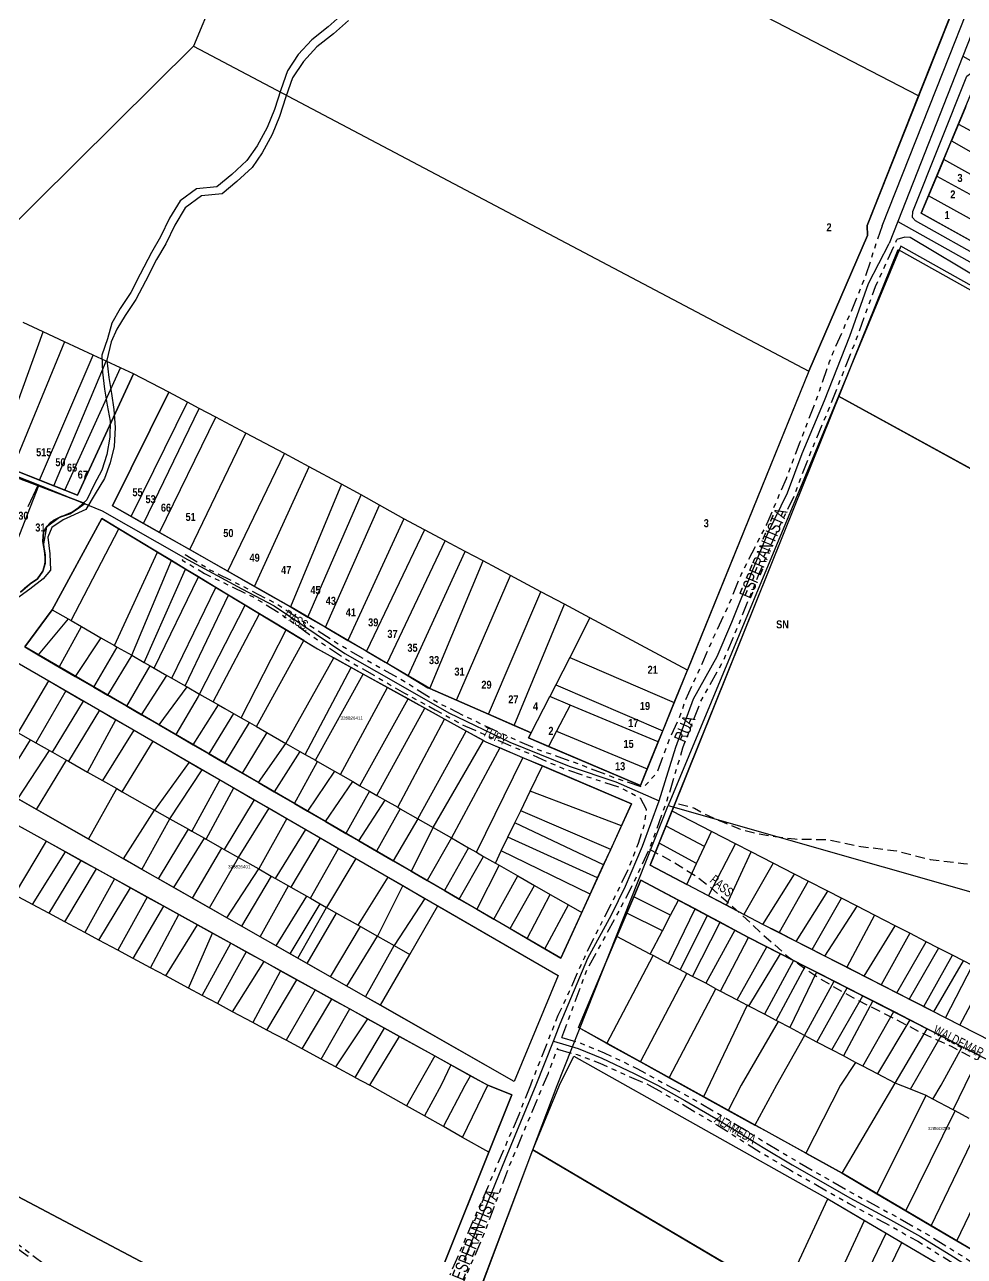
# Model space of a CAD drawing. Extents: x 205316 to 208372, y 4848714 to 4853250.
# Drawn here: x 206349.5 to 206643.1, y 4850210.4 to 4850595.3 of the extents above; entities that cross this region are included whole.
import ezdxf
from ezdxf.enums import TextEntityAlignment as Align

# ---------------------------------------------------------------- set-up
doc = ezdxf.new("R2010")
doc.units = 0
doc.header["$LTSCALE"] = 1.5
doc.header["$MEASUREMENT"] = 0
doc.linetypes.add('TRACO_15', pattern=[3, 2, -1])
doc.linetypes.add('TRACO_25', pattern=[8, 3, -1, 1, -1, 1, -1])
for name, color, linetype in [('CD-MALHA-LOTES', 40, 'CONTINUOUS'), ('CD_TXT_QUADRA', 7, 'CONTINUOUS'), ('HD-CURSO-PERENE', 170, 'CONTINUOUS'), ('RU-QUADRAS', 6, 'CONTINUOUS'), ('SV-CAMINHO-TRILHA', 20, 'CONTINUOUS'), ('SV-EIXO-RUA-N-PAV', 6, 'CONTINUOUS'), ('SV-EIXO-RUA-PAV', 20, 'CONTINUOUS'), ('SV-ESTIVAS', 7, 'CONTINUOUS'), ('SV-RUA-NAO-PAV-S-GUIA-C-GUIA', 7, 'CONTINUOUS'), ('SV-RUA-PAVIM-S-GUIA-C-GUIA', 7, 'CONTINUOUS'), ('SV-TXT-RUA-N-PAV-S-GUIA-C-GUIA', 7, 'CONTINUOUS'), ('Th_NmrPort', 7, 'CONTINUOUS')]:
    doc.layers.add(name, color=color, linetype=linetype)
doc.styles.add('ARIAL', font='arial.ttf')
doc.styles.add('ROMANS', font='arial.ttf', dxfattribs={"height": 0.2})
doc.styles.get("Standard").update_dxf_attribs({"font": 'swisscbo.ttf'})

msp = doc.modelspace()

# ---------------------------------------------------------------- linework, layer by layer
at = {"layer": 'CD-MALHA-LOTES', "linetype": 'Continuous'}
for p, q in [((206628.85, 4850573), (206437.07, 4850672.52)), ((206432.23, 4850660.85), (206402.3, 4850588.56)), ((206402.3, 4850588.56), (206326.11, 4850513.16)), ((206402.3, 4850588.56), (206594.59, 4850487.03)), ((206612.75, 4850532.48), (206628.85, 4850573)), ((206643.6, 4850569.68), (206641.3, 4850564.21)), ((206641.3, 4850564.21), (206639.12, 4850558.98)), ((206641.3, 4850564.21), (206662.67, 4850552.62)), ((206636.68, 4850553.16), (206639.12, 4850558.98)), ((206639.12, 4850558.98), (206660.42, 4850546.85)), ((206636.68, 4850553.16), (206634.51, 4850547.98)), ((206658.21, 4850541.19), (206636.68, 4850553.16)), ((206634.51, 4850547.98), (206631.91, 4850541.75)), ((206634.51, 4850547.98), (206656.2, 4850536.03)), ((206631.91, 4850541.75), (206629.66, 4850536.39)), ((206653.74, 4850529.74), (206631.91, 4850541.75)), ((206629.66, 4850536.39), (206651.57, 4850524.18)), ((206612.91, 4850529.4), (206612.75, 4850532.48)), ((206594.59, 4850487.03), (206612.91, 4850529.4)), ((206340.44, 4850458.42), (206355.28, 4850499.26)), ((206355.28, 4850499.26), (206348.99, 4850502.26)), ((206361.91, 4850496.19), (206355.28, 4850499.26)), ((206361.91, 4850496.19), (206345.62, 4850456.36)), ((206370.9, 4850492.04), (206361.91, 4850496.19)), ((206354.14, 4850452.97), (206370.9, 4850492.04)), ((206374.97, 4850490.16), (206370.9, 4850492.04)), ((206358.66, 4850451.18), (206374.97, 4850490.16)), ((206362.08, 4850449.82), (206379.42, 4850488.1)), ((206379.42, 4850488.1), (206374.97, 4850490.16)), ((206383.47, 4850486.23), (206379.42, 4850488.1)), ((206366.06, 4850448.24), (206383.47, 4850486.23)), ((206394.55, 4850480.44), (206383.47, 4850486.23)), ((206594.59, 4850487.03), (206556.6, 4850393.57)), ((206394.55, 4850480.44), (206376.98, 4850444.95)), ((206400.35, 4850477.36), (206394.55, 4850480.44)), ((206382.81, 4850441.64), (206400.35, 4850477.36)), ((206404.05, 4850475.39), (206400.35, 4850477.36)), ((206603.82, 4850479.21), (206550.55, 4850351.34)), ((206793.07, 4850375.21), (206603.82, 4850479.21)), ((206386.65, 4850439.46), (206404.05, 4850475.39)), ((206391.59, 4850436.65), (206409.26, 4850472.63)), ((206409.26, 4850472.63), (206404.05, 4850475.39)), ((206418.58, 4850467.67), (206409.26, 4850472.63)), ((206401.11, 4850431.24), (206418.58, 4850467.67)), ((206430.66, 4850461.25), (206418.58, 4850467.67)), ((206412.94, 4850424.52), (206430.66, 4850461.25)), ((206438.39, 4850457.15), (206430.66, 4850461.25)), ((206421.33, 4850419.75), (206438.39, 4850457.15)), ((206448.54, 4850451.75), (206438.39, 4850457.15)), ((206345.62, 4850456.36), (206354.14, 4850452.97)), ((206353.8, 4850451.16), (206348.95, 4850453)), ((206354.14, 4850452.97), (206358.66, 4850451.18)), ((206353.8, 4850451.16), (206337.47, 4850409.5)), ((206368.26, 4850445.68), (206353.8, 4850451.16)), ((206358.66, 4850451.18), (206362.08, 4850449.82)), ((206362.08, 4850449.82), (206366.06, 4850448.24)), ((206448.54, 4850451.75), (206432.55, 4850413.38)), ((206454.63, 4850448.35), (206448.54, 4850451.75)), ((206365.69, 4850443.82), (206368.26, 4850445.68)), ((206438.03, 4850410.18), (206454.63, 4850448.35)), ((206443.48, 4850407), (206460.41, 4850445.13)), ((206460.41, 4850445.13), (206454.63, 4850448.35)), ((206467.98, 4850440.91), (206460.41, 4850445.13)), ((206358.46, 4850440.32), (206360.79, 4850441.48)), ((206360.79, 4850441.48), (206363.59, 4850442.42)), ((206363.59, 4850442.42), (206365.69, 4850443.82)), ((206376.98, 4850444.95), (206382.81, 4850441.64)), ((206382.81, 4850441.64), (206386.65, 4850439.46)), ((206355.43, 4850436.82), (206356.55, 4850438.61)), ((206356.55, 4850438.61), (206358.46, 4850440.32)), ((206386.65, 4850439.46), (206391.59, 4850436.65)), ((206467.98, 4850440.91), (206450.53, 4850402.88)), ((206474.48, 4850437.44), (206456.32, 4850399.5)), ((206474.48, 4850437.44), (206467.98, 4850440.91)), ((206480.92, 4850434), (206474.48, 4850437.44)), ((206355.2, 4850433.79), (206355.43, 4850436.82)), ((206355.9, 4850429.6), (206355.2, 4850433.79)), ((206391.59, 4850436.65), (206401.11, 4850431.24)), ((206462.76, 4850395.74), (206480.92, 4850434)), ((206487.15, 4850430.68), (206480.92, 4850434)), ((206401.11, 4850431.24), (206412.94, 4850424.52)), ((206469.29, 4850391.82), (206487.15, 4850430.68)), ((206492.75, 4850427.7), (206487.15, 4850430.68)), ((206355.2, 4850424.47), (206355.91, 4850426.93)), ((206355.91, 4850426.93), (206355.9, 4850429.6)), ((206476.12, 4850387.83), (206492.75, 4850427.7)), ((206501.31, 4850423.14), (206492.75, 4850427.7)), ((206351.23, 4850420.51), (206353.56, 4850422.14)), ((206353.56, 4850422.14), (206355.2, 4850424.47)), ((206412.94, 4850424.52), (206421.33, 4850419.75)), ((206484.4, 4850384.21), (206501.31, 4850423.14)), ((206510.77, 4850418.1), (206501.31, 4850423.14)), ((206348.2, 4850417.95), (206351.23, 4850420.51)), ((206421.33, 4850419.75), (206432.55, 4850413.38)), ((206494.43, 4850379.83), (206510.77, 4850418.1)), ((206518.14, 4850414.17), (206510.77, 4850418.1)), ((206432.55, 4850413.38), (206432.74, 4850413.27)), ((206432.74, 4850413.27), (206438.03, 4850410.18)), ((206502.43, 4850376.33), (206518.14, 4850414.17)), ((206526.14, 4850409.9), (206518.14, 4850414.17)), ((206438.03, 4850410.18), (206443.48, 4850407)), ((206443.48, 4850407), (206450.53, 4850402.88)), ((206526.14, 4850409.9), (206519.82, 4850397.55)), ((206556.6, 4850393.57), (206526.14, 4850409.9)), ((206450.53, 4850402.88), (206456.32, 4850399.5)), ((206456.32, 4850399.5), (206462.15, 4850396.1)), ((206462.15, 4850396.1), (206462.76, 4850395.74)), ((206462.76, 4850395.74), (206469.29, 4850391.82)), ((206519.82, 4850397.55), (206515.44, 4850388.99)), ((206519.82, 4850397.55), (206552.5, 4850383.47)), ((206469.29, 4850391.82), (206475.52, 4850388.09)), ((206552.5, 4850383.47), (206556.6, 4850393.57)), ((206475.52, 4850388.09), (206476.12, 4850387.83)), ((206476.12, 4850387.83), (206484.4, 4850384.21)), ((206515.44, 4850388.99), (206513.57, 4850385.33)), ((206515.44, 4850388.99), (206548.92, 4850374.67)), ((206484.4, 4850384.21), (206494.43, 4850379.83)), ((206507.77, 4850374), (206513.57, 4850385.33)), ((206519.95, 4850382.66), (206513.57, 4850385.33)), ((206548.92, 4850374.67), (206552.5, 4850383.47)), ((206494.43, 4850379.83), (206502.43, 4850376.33)), ((206519.95, 4850382.66), (206515.7, 4850374.56)), ((206547.49, 4850371.14), (206519.95, 4850382.66)), ((206502.43, 4850376.33), (206507.77, 4850374)), ((206507.77, 4850374), (206506.95, 4850372.4)), ((206506.95, 4850372.4), (206513.19, 4850369.76)), ((206515.7, 4850374.56), (206513.19, 4850369.76)), ((206515.7, 4850374.56), (206544.07, 4850362.74)), ((206547.49, 4850371.14), (206548.92, 4850374.67)), ((206513.19, 4850369.76), (206541.97, 4850357.56)), ((206544.07, 4850362.74), (206547.49, 4850371.14)), ((206541.97, 4850357.56), (206544.07, 4850362.74)), ((206515.93, 4850263.85), (206550.55, 4850351.34)), ((206550.55, 4850351.34), (206756.35, 4850292.63)), ((206477.12, 4850161.44), (206515.93, 4850263.85))]:
    msp.add_line(p, q, dxfattribs=at)
at = {"layer": 'CD-MALHA-LOTES', "linetype": 'Continuous', "flags": 128}
for points in [[(206628.85, 4850573), (206667.42, 4850670.1), (206540.55, 4850728.57)], [(206793.07, 4850375.21), (206812.88, 4850419.76), (206623.33, 4850526.05), (206603.82, 4850479.21)]]:
    msp.add_lwpolyline(points, dxfattribs=at)
at = {"layer": 'CD-MALHA-LOTES'}
for points in [[(206603.96, 4850479.13), (206622.44, 4850525.06), (206811.95, 4850419), (206792.83, 4850375.34)], [(206551.81, 4850349.48), (206603.96, 4850479.13)], [(206792.83, 4850375.34), (206603.96, 4850479.13)], [(206378.95, 4850437.76), (206373.59, 4850441.01), (206358.12, 4850412.43)], [(206364.02, 4850409.06), (206378.95, 4850437.76)], [(206390.98, 4850430.49), (206378.95, 4850437.76)], [(206377.59, 4850401.3), (206390.98, 4850430.49)], [(206395.36, 4850427.84), (206390.98, 4850430.49)], [(206382.97, 4850398.23), (206395.36, 4850427.84)], [(206399.79, 4850425.17), (206395.36, 4850427.84)], [(206386.86, 4850396), (206399.79, 4850425.17)], [(206389.99, 4850394.22), (206403.87, 4850422.7)], [(206403.87, 4850422.7), (206399.79, 4850425.17)], [(206409.27, 4850419.44), (206403.87, 4850422.7)], [(206395.45, 4850391.09), (206409.27, 4850419.44)], [(206413.2, 4850417.06), (206409.27, 4850419.44)], [(206399.69, 4850388.67), (206413.2, 4850417.06)], [(206418.39, 4850413.92), (206413.2, 4850417.06)], [(206358.12, 4850412.43), (206349.51, 4850400.83), (206353.77, 4850398.35)], [(206358.12, 4850412.43), (206363.08, 4850409.6)], [(206404.14, 4850386.13), (206418.39, 4850413.92)], [(206408.44, 4850383.67), (206422.93, 4850411.17)], [(206422.93, 4850411.17), (206418.39, 4850413.92)], [(206427.22, 4850408.58), (206422.93, 4850411.17)], [(206363.08, 4850409.6), (206353.77, 4850398.35)], [(206360.3, 4850394.56), (206367.28, 4850407.2)], [(206363.08, 4850409.6), (206364.02, 4850409.06)], [(206364.02, 4850409.06), (206367.28, 4850407.2)], [(206367.28, 4850407.2), (206373.35, 4850403.73)], [(206431.23, 4850406.15), (206427.22, 4850408.58)], [(206373.35, 4850403.73), (206365.31, 4850391.65)], [(206373.35, 4850403.73), (206377.59, 4850401.3)], [(206417.17, 4850378.68), (206431.23, 4850406.15)], [(206421.9, 4850375.98), (206436.69, 4850402.86)], [(206436.69, 4850402.86), (206431.23, 4850406.15)], [(206436.69, 4850402.86), (206441.06, 4850400.21), (206446.07, 4850397.44)], [(206371.08, 4850388.31), (206378.44, 4850400.82)], [(206377.59, 4850401.3), (206378.44, 4850400.82)], [(206378.44, 4850400.82), (206382.97, 4850398.23)], [(206353.77, 4850398.35), (206360.3, 4850394.56)], [(206382.97, 4850398.23), (206375.37, 4850385.82)], [(206382.97, 4850398.23), (206386.86, 4850396)], [(206386.86, 4850396), (206388.76, 4850394.92)], [(206431.12, 4850370.71), (206446.07, 4850397.44)], [(206451.49, 4850394.44), (206446.07, 4850397.44)], [(206349.48, 4850394.59), (206357.03, 4850390.23)], [(206360.3, 4850394.56), (206365.31, 4850391.65)], [(206365.31, 4850391.65), (206371.08, 4850388.31)], [(206381.44, 4850382.3), (206388.76, 4850394.92)], [(206386.02, 4850379.64), (206393.94, 4850391.96)], [(206388.76, 4850394.92), (206389.99, 4850394.22)], [(206389.99, 4850394.22), (206393.94, 4850391.96)], [(206393.94, 4850391.96), (206395.45, 4850391.09)], [(206437.15, 4850367.26), (206451.49, 4850394.44)], [(206440.38, 4850365.42), (206455.26, 4850392.36)], [(206455.26, 4850392.36), (206451.49, 4850394.44)], [(206462.83, 4850388.17), (206455.26, 4850392.36)], [(206347.48, 4850374.01), (206357.03, 4850390.23)], [(206357.03, 4850390.23), (206362.34, 4850387.16)], [(206371.08, 4850388.31), (206375.37, 4850385.82)], [(206391.52, 4850376.45), (206400.25, 4850388.35)], [(206395.45, 4850391.09), (206399.69, 4850388.67)], [(206399.69, 4850388.67), (206400.25, 4850388.35)], [(206400.25, 4850388.35), (206404.14, 4850386.13)], [(206448.15, 4850360.97), (206462.83, 4850388.17)], [(206469.29, 4850384.6), (206462.83, 4850388.17)], [(206362.34, 4850387.16), (206353.04, 4850370.86)], [(206358.16, 4850367.96), (206367.91, 4850383.94)], [(206362.34, 4850387.16), (206367.91, 4850383.94)], [(206367.91, 4850383.94), (206372.93, 4850381.04)], [(206375.37, 4850385.82), (206381.44, 4850382.3)], [(206404.14, 4850386.13), (206403.74, 4850385.37), (206396.72, 4850373.44)], [(206404.14, 4850386.13), (206408.44, 4850383.67)], [(206408.44, 4850383.67), (206410.07, 4850382.74)], [(206454.27, 4850357.48), (206469.29, 4850384.6)], [(206474.56, 4850381.68), (206469.29, 4850384.6)], [(206372.93, 4850381.04), (206363.16, 4850365.13)], [(206372.93, 4850381.04), (206377.98, 4850378.11)], [(206381.44, 4850382.3), (206386.02, 4850379.64)], [(206386.02, 4850379.64), (206391.52, 4850376.45)], [(206402.11, 4850370.3), (206410.07, 4850382.74)], [(206414.76, 4850380.06), (206407.02, 4850367.46)], [(206410.07, 4850382.74), (206412.03, 4850381.62)], [(206412.03, 4850381.62), (206414.76, 4850380.06)], [(206414.76, 4850380.06), (206417.17, 4850378.68)], [(206459.53, 4850354.47), (206474.56, 4850381.68)], [(206480.71, 4850378.28), (206474.56, 4850381.68)], [(206369.12, 4850361.75), (206377.98, 4850378.11)], [(206377.98, 4850378.11), (206383.61, 4850374.86)], [(206391.52, 4850376.45), (206396.72, 4850373.44)], [(206412.05, 4850364.54), (206419.78, 4850377.19)], [(206417.17, 4850378.68), (206419.78, 4850377.19)], [(206419.78, 4850377.19), (206421.9, 4850375.98)], [(206421.9, 4850375.98), (206425.21, 4850374.09)], [(206466.07, 4850350.73), (206480.71, 4850378.28)], [(206487.5, 4850374.53), (206480.71, 4850378.28)], [(206347.48, 4850374.01), (206351.37, 4850371.8)], [(206383.61, 4850374.86), (206373.87, 4850359.07)], [(206383.61, 4850374.86), (206389.65, 4850371.36)], [(206396.72, 4850373.44), (206402.11, 4850370.3)], [(206425.21, 4850374.09), (206417.52, 4850361.36)], [(206425.21, 4850374.09), (206431.12, 4850370.71)], [(206472.4, 4850347.12), (206487.5, 4850374.53)], [(206492.84, 4850371.57), (206487.5, 4850374.53)], [(206341.8, 4850356.55), (206351.37, 4850371.8)], [(206347.39, 4850353.36), (206357.29, 4850368.45)], [(206351.37, 4850371.8), (206353.04, 4850370.86)], [(206353.04, 4850370.86), (206357.29, 4850368.45)], [(206357.29, 4850368.45), (206358.16, 4850367.96)], [(206380.01, 4850355.59), (206389.65, 4850371.36)], [(206389.65, 4850371.36), (206400.93, 4850364.85)], [(206402.11, 4850370.3), (206407.02, 4850367.46)], [(206422.55, 4850358.45), (206431.12, 4850370.71)], [(206435.5, 4850368.21), (206427.47, 4850355.6)], [(206431.12, 4850370.71), (206435.5, 4850368.21)], [(206435.5, 4850368.21), (206437.15, 4850367.26)], [(206477.16, 4850344.39), (206492.84, 4850371.57)], [(206497.99, 4850369.29), (206482.83, 4850341.16)], [(206492.84, 4850371.57), (206493.58, 4850371.16), (206497.99, 4850369.29)], [(206505.22, 4850366.23), (206497.99, 4850369.29)], [(206353.23, 4850350.04), (206362.54, 4850365.48)], [(206358.16, 4850367.96), (206362.54, 4850365.48)], [(206362.54, 4850365.48), (206363.16, 4850365.13)], [(206363.16, 4850365.13), (206369.12, 4850361.75)], [(206400.93, 4850364.85), (206390.12, 4850349.87)], [(206400.93, 4850364.85), (206405, 4850362.49)], [(206407.02, 4850367.46), (206412.05, 4850364.54)], [(206412.05, 4850364.54), (206417.52, 4850361.36)], [(206433.77, 4850351.94), (206440.99, 4850365.06)], [(206437.15, 4850367.26), (206440.38, 4850365.42)], [(206440.38, 4850365.42), (206440.99, 4850365.06)], [(206440.99, 4850365.06), (206446.27, 4850362.05)], [(206490.68, 4850336.67), (206505.22, 4850366.23)], [(206511.28, 4850363.66), (206505.22, 4850366.23)], [(206369.12, 4850361.75), (206373.87, 4850359.07)], [(206394.91, 4850347.15), (206405, 4850362.49)], [(206405, 4850362.49), (206410.45, 4850359.34)], [(206417.52, 4850361.36), (206422.55, 4850358.45)], [(206446.27, 4850362.05), (206437.92, 4850349.53)], [(206446.27, 4850362.05), (206448.15, 4850360.97)], [(206448.15, 4850360.97), (206452.02, 4850358.77)], [(206507.47, 4850355.78), (206511.28, 4850363.66)], [(206536, 4850344.96), (206539.15, 4850351.85), (206511.28, 4850363.66)], [(206369.46, 4850340.8), (206378.29, 4850356.56)], [(206373.87, 4850359.07), (206378.29, 4850356.56)], [(206378.29, 4850356.56), (206380.01, 4850355.59)], [(206410.45, 4850359.34), (206401.69, 4850343.32)], [(206406.18, 4850340.77), (206414.89, 4850356.77)], [(206410.45, 4850359.34), (206414.89, 4850356.77)], [(206414.89, 4850356.77), (206421.24, 4850353.1)], [(206422.55, 4850358.45), (206427.47, 4850355.6)], [(206443.5, 4850346.29), (206452.02, 4850358.77)], [(206452.02, 4850358.77), (206454.27, 4850357.48)], [(206454.27, 4850357.48), (206457.23, 4850355.79)], [(206353.23, 4850350.04), (206347.39, 4850353.36)], [(206380.01, 4850355.59), (206390.12, 4850349.87)], [(206421.24, 4850353.1), (206411.82, 4850337.58)], [(206421.24, 4850353.1), (206425.88, 4850350.41)], [(206427.47, 4850355.6), (206433.77, 4850351.94)], [(206457.23, 4850355.79), (206449.88, 4850342.59)], [(206453.93, 4850340.24), (206462.14, 4850352.98)], [(206457.23, 4850355.79), (206459.53, 4850354.47)], [(206459.53, 4850354.47), (206462.14, 4850352.98)], [(206462.14, 4850352.98), (206466.07, 4850350.73)], [(206504.52, 4850349.65), (206507.47, 4850355.78)], [(206536, 4850344.96), (206507.47, 4850355.78)], [(206369.46, 4850340.8), (206353.23, 4850350.04)], [(206380.36, 4850334.59), (206390.12, 4850349.87)], [(206390.12, 4850349.87), (206394.91, 4850347.15)], [(206416.36, 4850335.01), (206425.88, 4850350.41)], [(206425.88, 4850350.41), (206431.43, 4850347.2)], [(206433.77, 4850351.94), (206437.92, 4850349.53)], [(206437.92, 4850349.53), (206443.5, 4850346.29)], [(206466.86, 4850350.28), (206459.43, 4850337.05)], [(206466.07, 4850350.73), (206466.86, 4850350.28)], [(206466.86, 4850350.28), (206472.4, 4850347.12)], [(206502.71, 4850345.91), (206504.52, 4850349.65)], [(206532.62, 4850337.59), (206504.52, 4850349.65)], [(206549.93, 4850344.82), (206551.81, 4850349.48)], [(206564.16, 4850343.14), (206551.81, 4850349.48)], [(206345.59, 4850346.04), (206356.3, 4850340.12)], [(206386.11, 4850331.32), (206394.91, 4850347.15)], [(206394.91, 4850347.15), (206400.75, 4850343.85)], [(206431.43, 4850347.2), (206422.64, 4850331.46)], [(206431.43, 4850347.2), (206437.33, 4850343.79)], [(206443.5, 4850346.29), (206449.88, 4850342.59)], [(206472.4, 4850347.12), (206464.68, 4850334.01)], [(206472.4, 4850347.12), (206477.16, 4850344.39)], [(206500.52, 4850341.35), (206502.71, 4850345.91)], [(206530.4, 4850332.74), (206502.71, 4850345.91)], [(206532.62, 4850337.59), (206536, 4850344.96)], [(206391.28, 4850328.37), (206400.75, 4850343.85)], [(206400.75, 4850343.85), (206401.69, 4850343.32)], [(206401.69, 4850343.32), (206405.72, 4850341.04)], [(206427.93, 4850328.46), (206437.33, 4850343.79)], [(206441.87, 4850341.17), (206432.68, 4850325.78)], [(206437.33, 4850343.79), (206441.87, 4850341.17)], [(206441.87, 4850341.17), (206447.56, 4850337.88)], [(206449.88, 4850342.59), (206453.93, 4850340.24)], [(206477.16, 4850344.39), (206470.28, 4850330.75)], [(206482.83, 4850341.16), (206475.32, 4850327.83)], [(206477.16, 4850344.39), (206482.83, 4850341.16)], [(206482.83, 4850341.16), (206488.18, 4850338.09)], [(206498.45, 4850337.08), (206500.52, 4850341.35)], [(206528.53, 4850328.68), (206500.52, 4850341.35)], [(206547.78, 4850339.48), (206549.93, 4850344.82)], [(206561.97, 4850338.49), (206549.93, 4850344.82)], [(206561.97, 4850338.49), (206564.16, 4850343.14)], [(206571.6, 4850339.32), (206564.16, 4850343.14)], [(206346.36, 4850323.34), (206356.3, 4850340.12)], [(206356.3, 4850340.12), (206362.22, 4850336.85)], [(206380.36, 4850334.59), (206369.46, 4850340.8)], [(206396.12, 4850325.62), (206405.72, 4850341.04)], [(206401.97, 4850322.29), (206411.07, 4850338)], [(206405.72, 4850341.04), (206406.18, 4850340.77)], [(206406.18, 4850340.77), (206411.07, 4850338)], [(206411.07, 4850338), (206411.82, 4850337.58)], [(206411.82, 4850337.58), (206416.36, 4850335.01)], [(206438.77, 4850322.33), (206447.56, 4850337.88)], [(206447.56, 4850337.88), (206452.96, 4850334.76)], [(206453.93, 4850340.24), (206459.43, 4850337.05)], [(206488.18, 4850338.09), (206480.67, 4850324.73)], [(206488.18, 4850338.09), (206490.68, 4850336.67)], [(206530.4, 4850332.74), (206532.62, 4850337.59)], [(206547.78, 4850339.48), (206545.01, 4850332.6), (206556.39, 4850326.64)], [(206559.45, 4850333.14), (206547.78, 4850339.48)], [(206559.45, 4850333.14), (206561.97, 4850338.49)], [(206563.16, 4850323.08), (206571.6, 4850339.32)], [(206576.49, 4850336.81), (206571.6, 4850339.32)], [(206352, 4850320.32), (206362.22, 4850336.85)], [(206367.09, 4850334.15), (206357.03, 4850317.63)], [(206362.22, 4850336.85), (206367.09, 4850334.15)], [(206367.09, 4850334.15), (206371.95, 4850331.47)], [(206386.11, 4850331.32), (206380.36, 4850334.59)], [(206407.21, 4850319.3), (206416.36, 4850335.01)], [(206416.36, 4850335.01), (206422.64, 4850331.46)], [(206452.96, 4850334.76), (206443.87, 4850319.44)], [(206452.96, 4850334.76), (206463.11, 4850328.88)], [(206459.43, 4850337.05), (206464.68, 4850334.01)], [(206464.68, 4850334.01), (206470.28, 4850330.75)], [(206485.29, 4850322.05), (206492.93, 4850335.38)], [(206490.68, 4850336.67), (206492.93, 4850335.38)], [(206492.93, 4850335.38), (206496.62, 4850333.27)], [(206496.62, 4850333.27), (206498.45, 4850337.08)], [(206526.18, 4850323.55), (206498.45, 4850337.08)], [(206568.81, 4850320.12), (206576.49, 4850336.81)], [(206583.39, 4850333.27), (206576.49, 4850336.81)], [(206362.1, 4850314.91), (206371.95, 4850331.47)], [(206371.95, 4850331.47), (206377.53, 4850328.38)], [(206391.28, 4850328.37), (206386.11, 4850331.32)], [(206412.72, 4850316.17), (206422.64, 4850331.46)], [(206422.64, 4850331.46), (206426.53, 4850329.26)], [(206470.28, 4850330.75), (206475.32, 4850327.83)], [(206497.8, 4850332.6), (206490.76, 4850318.87)], [(206496.62, 4850333.27), (206497.8, 4850332.6)], [(206497.8, 4850332.6), (206503.59, 4850329.29)], [(206528.53, 4850328.68), (206530.4, 4850332.74)], [(206556.39, 4850326.64), (206559.45, 4850333.14)], [(206583.39, 4850333.27), (206574.25, 4850317.27)], [(206580.2, 4850314.15), (206590.02, 4850329.86)], [(206590.02, 4850329.86), (206583.39, 4850333.27)], [(206594.34, 4850327.64), (206590.02, 4850329.86)], [(206377.53, 4850328.38), (206368.34, 4850311.57)], [(206377.53, 4850328.38), (206382.57, 4850325.6)], [(206396.12, 4850325.62), (206391.28, 4850328.37)], [(206426.53, 4850329.26), (206417.3, 4850313.56)], [(206423.08, 4850310.27), (206431.95, 4850326.19)], [(206426.53, 4850329.26), (206427.93, 4850328.46)], [(206427.93, 4850328.46), (206431.95, 4850326.19)], [(206431.95, 4850326.19), (206432.68, 4850325.78)], [(206432.68, 4850325.78), (206437.72, 4850322.92)], [(206453.68, 4850313.88), (206463.11, 4850328.88)], [(206467.66, 4850326.25), (206459.76, 4850310.44)], [(206463.11, 4850328.88), (206467.66, 4850326.25)], [(206467.66, 4850326.25), (206474.56, 4850322.26)], [(206475.32, 4850327.83), (206480.67, 4850324.73)], [(206496.15, 4850315.75), (206503.59, 4850329.29)], [(206501.22, 4850312.81), (206508.85, 4850326.28)], [(206503.59, 4850329.29), (206508.85, 4850326.28)], [(206508.85, 4850326.28), (206513.72, 4850323.5)], [(206526.18, 4850323.55), (206528.53, 4850328.68)], [(206553.8, 4850321.75), (206542.03, 4850328.01), (206539.83, 4850322.8)], [(206563.16, 4850323.08), (206556.39, 4850326.64)], [(206594.34, 4850327.64), (206585.22, 4850311.58)], [(206600.5, 4850324.48), (206594.34, 4850327.64)], [(206352, 4850320.32), (206346.36, 4850323.34)], [(206372.68, 4850309.24), (206382.57, 4850325.6)], [(206387.83, 4850322.69), (206378.58, 4850306.08)], [(206382.57, 4850325.6), (206387.83, 4850322.69)], [(206387.83, 4850322.69), (206392.99, 4850319.84)], [(206401.97, 4850322.29), (206396.12, 4850325.62)], [(206407.21, 4850319.3), (206401.97, 4850322.29)], [(206428.12, 4850307.4), (206437.72, 4850322.92)], [(206437.72, 4850322.92), (206438.77, 4850322.33)], [(206438.77, 4850322.33), (206441.83, 4850320.59)], [(206474.56, 4850322.26), (206464.96, 4850307.5)], [(206474.56, 4850322.26), (206478.6, 4850319.93)], [(206480.67, 4850324.73), (206485.29, 4850322.05)], [(206485.29, 4850322.05), (206490.76, 4850318.87)], [(206506.48, 4850309.76), (206513.72, 4850323.5)], [(206513.72, 4850323.5), (206519.43, 4850320.24)], [(206523.58, 4850317.87), (206526.18, 4850323.55)], [(206539.83, 4850322.8), (206537.64, 4850317.63)], [(206551.35, 4850317.07), (206539.83, 4850322.8)], [(206568.81, 4850320.12), (206563.16, 4850323.08)], [(206590.63, 4850308.81), (206600.5, 4850324.48)], [(206595.59, 4850306.27), (206604.71, 4850322.32)], [(206604.71, 4850322.32), (206600.5, 4850324.48)], [(206609.61, 4850319.8), (206604.71, 4850322.32)], [(206357.03, 4850317.63), (206352, 4850320.32)], [(206383.38, 4850303.51), (206392.99, 4850319.84)], [(206392.99, 4850319.84), (206397.67, 4850317.25)], [(206412.72, 4850316.17), (206407.21, 4850319.3)], [(206432.5, 4850304.9), (206441.83, 4850320.59)], [(206434.83, 4850303.58), (206443.87, 4850319.44)], [(206441.83, 4850320.59), (206443.87, 4850319.44)], [(206443.87, 4850319.44), (206446.95, 4850317.7)], [(206478.6, 4850319.93), (206516.2, 4850298.18), (206502.44, 4850265.08), (206460.65, 4850288.88)], [(206469.83, 4850304.74), (206478.6, 4850319.93)], [(206490.76, 4850318.87), (206496.15, 4850315.75)], [(206512.03, 4850306.53), (206519.43, 4850320.24)], [(206519.43, 4850320.24), (206523.58, 4850317.87)], [(206550.69, 4850301.87), (206559.02, 4850318.97)], [(206551.35, 4850317.07), (206553.8, 4850321.75)], [(206559.02, 4850318.97), (206553.8, 4850321.75)], [(206562.85, 4850316.93), (206559.02, 4850318.97)], [(206574.25, 4850317.27), (206568.81, 4850320.12)], [(206599.58, 4850304.23), (206609.61, 4850319.8)], [(206615.02, 4850317.02), (206609.61, 4850319.8)], [(206362.1, 4850314.91), (206357.03, 4850317.63)], [(206368.34, 4850311.57), (206362.1, 4850314.91)], [(206388.83, 4850300.6), (206397.67, 4850317.25)], [(206397.67, 4850317.25), (206403.53, 4850314.01)], [(206417.3, 4850313.56), (206412.72, 4850316.17)], [(206437.76, 4850301.91), (206446.95, 4850317.7)], [(206446.95, 4850317.7), (206453.68, 4850313.88)], [(206496.15, 4850315.75), (206501.22, 4850312.81)], [(206512.03, 4850306.53), (206517.05, 4850303.62), (206523.58, 4850317.87)], [(206537.64, 4850317.63), (206534.57, 4850310.38)], [(206548.79, 4850312.15), (206537.64, 4850317.63)], [(206548.79, 4850312.15), (206551.35, 4850317.07)], [(206554.3, 4850299.97), (206562.85, 4850316.93)], [(206558.21, 4850297.9), (206566.87, 4850314.79)], [(206566.87, 4850314.79), (206562.85, 4850316.93)], [(206571.46, 4850312.35), (206566.87, 4850314.79)], [(206580.2, 4850314.15), (206574.25, 4850317.27)], [(206585.22, 4850311.58), (206580.2, 4850314.15)], [(206615.02, 4850317.02), (206606.41, 4850300.74)], [(206621.51, 4850313.69), (206615.02, 4850317.02)], [(206372.68, 4850309.24), (206368.34, 4850311.57)], [(206393.64, 4850298.02), (206403.53, 4850314.01)], [(206400.69, 4850294.25), (206408.23, 4850311.42)], [(206403.53, 4850314.01), (206408.23, 4850311.42)], [(206408.23, 4850311.42), (206413.9, 4850308.28)], [(206423.08, 4850310.27), (206417.3, 4850313.56)], [(206445.05, 4850297.76), (206454.46, 4850313.45)], [(206450.19, 4850294.84), (206459.76, 4850310.44)], [(206453.68, 4850313.88), (206454.46, 4850313.45)], [(206454.46, 4850313.45), (206459.76, 4850310.44)], [(206459.76, 4850310.44), (206464.96, 4850307.5)], [(206501.22, 4850312.81), (206506.48, 4850309.76)], [(206531.44, 4850276.95), (206522.52, 4850281.88), (206534.57, 4850310.38)], [(206544.99, 4850304.88), (206534.57, 4850310.38)], [(206544.99, 4850304.88), (206548.79, 4850312.15)], [(206571.46, 4850312.35), (206562.32, 4850295.74)], [(206575.7, 4850310.09), (206571.46, 4850312.35)], [(206590.63, 4850308.81), (206585.22, 4850311.58)], [(206611.85, 4850297.96), (206621.51, 4850313.69)], [(206626.05, 4850311.36), (206617.14, 4850295.25)], [(206626.05, 4850311.36), (206621.51, 4850313.69)], [(206631.16, 4850308.73), (206626.05, 4850311.36)], [(206378.58, 4850306.08), (206372.68, 4850309.24)], [(206404.96, 4850291.96), (206413.9, 4850308.28)], [(206413.9, 4850308.28), (206418.76, 4850305.59)], [(206428.12, 4850307.4), (206423.08, 4850310.27)], [(206432.5, 4850304.9), (206428.12, 4850307.4)], [(206455.98, 4850291.53), (206464.96, 4850307.5)], [(206464.96, 4850307.5), (206469.83, 4850304.74)], [(206506.48, 4850309.76), (206512.03, 4850306.53)], [(206566.89, 4850293.32), (206575.7, 4850310.09)], [(206572.13, 4850290.56), (206581.42, 4850307.17)], [(206581.42, 4850307.17), (206575.7, 4850310.09)], [(206585.69, 4850304.98), (206581.42, 4850307.17)], [(206595.59, 4850306.27), (206590.63, 4850308.81)], [(206622.04, 4850292.75), (206631.16, 4850308.73)], [(206635.04, 4850306.74), (206625.9, 4850290.77)], [(206635.04, 4850306.74), (206631.16, 4850308.73)], [(206639.43, 4850304.49), (206635.04, 4850306.74)], [(206383.38, 4850303.51), (206378.58, 4850306.08)], [(206388.83, 4850300.6), (206383.38, 4850303.51)], [(206418.76, 4850305.59), (206409.72, 4850289.41)], [(206418.76, 4850305.59), (206424.33, 4850302.51)], [(206434.83, 4850303.58), (206432.5, 4850304.9)], [(206437.76, 4850301.91), (206434.83, 4850303.58)], [(206460.65, 4850288.88), (206469.83, 4850304.74)], [(206531.44, 4850276.95), (206545.87, 4850304.42)], [(206545.87, 4850304.42), (206544.99, 4850304.88)], [(206550.69, 4850301.87), (206545.87, 4850304.42)], [(206575.81, 4850288.62), (206585.69, 4850304.98)], [(206589.77, 4850302.9), (206580.66, 4850286.06)], [(206589.77, 4850302.9), (206585.69, 4850304.98)], [(206593.42, 4850301.03), (206589.77, 4850302.9)], [(206599.58, 4850304.23), (206595.59, 4850306.27)], [(206606.41, 4850300.74), (206599.58, 4850304.23)], [(206630.45, 4850288.45), (206639.43, 4850304.49)], [(206633.59, 4850286.84), (206642.9, 4850302.71)], [(206642.9, 4850302.71), (206639.43, 4850304.49)], [(206645.69, 4850301.28), (206642.9, 4850302.71)], [(206393.64, 4850298.02), (206388.83, 4850300.6)], [(206414.46, 4850286.87), (206424.33, 4850302.51)], [(206429.48, 4850299.67), (206420.77, 4850283.49)], [(206424.33, 4850302.51), (206429.48, 4850299.67)], [(206429.48, 4850299.67), (206434.6, 4850296.83)], [(206445.05, 4850297.76), (206437.76, 4850301.91)], [(206541.91, 4850271.17), (206556.44, 4850298.84)], [(206554.3, 4850299.97), (206550.69, 4850301.87)], [(206556.44, 4850298.84), (206554.3, 4850299.97)], [(206558.21, 4850297.9), (206556.44, 4850298.84)], [(206584.38, 4850284.09), (206593.42, 4850301.03)], [(206596.9, 4850299.25), (206588.58, 4850281.88)], [(206596.9, 4850299.25), (206593.42, 4850301.03)], [(206602.47, 4850296.4), (206596.9, 4850299.25)], [(206611.85, 4850297.96), (206606.41, 4850300.74)], [(206637.28, 4850284.95), (206645.69, 4850301.28)], [(206641.71, 4850282.69), (206650.32, 4850298.9)], [(206400.69, 4850294.25), (206393.64, 4850298.02)], [(206425.21, 4850281.11), (206434.6, 4850296.83)], [(206434.6, 4850296.83), (206440.23, 4850293.73)], [(206450.19, 4850294.84), (206445.05, 4850297.76)], [(206562.32, 4850295.74), (206558.21, 4850297.9)], [(206565.51, 4850294.05), (206562.32, 4850295.74)], [(206593.16, 4850279.46), (206602.47, 4850296.4)], [(206606.51, 4850294.33), (206602.47, 4850296.4)], [(206617.14, 4850295.25), (206611.85, 4850297.96)], [(206622.04, 4850292.75), (206617.14, 4850295.25)], [(206404.96, 4850291.96), (206400.69, 4850294.25)], [(206409.72, 4850289.41), (206404.96, 4850291.96)], [(206440.23, 4850293.73), (206431.17, 4850277.92)], [(206440.23, 4850293.73), (206445.51, 4850290.81)], [(206455.98, 4850291.53), (206450.19, 4850294.84)], [(206460.65, 4850288.88), (206455.98, 4850291.53)], [(206550.9, 4850266.21), (206565.51, 4850294.05)], [(206565.51, 4850294.05), (206566.89, 4850293.32)], [(206566.89, 4850293.32), (206572.13, 4850290.56)], [(206597.08, 4850277.39), (206606.51, 4850294.33)], [(206601.68, 4850274.96), (206611.41, 4850291.83)], [(206611.41, 4850291.83), (206606.51, 4850294.33)], [(206614.58, 4850290.21), (206611.41, 4850291.83)], [(206625.9, 4850290.77), (206622.04, 4850292.75)], [(206414.46, 4850286.87), (206409.72, 4850289.41)], [(206436.21, 4850275.22), (206445.51, 4850290.81)], [(206442.11, 4850272.06), (206451.09, 4850287.72)], [(206445.51, 4850290.81), (206451.09, 4850287.72)], [(206451.09, 4850287.72), (206456.61, 4850284.67)], [(206575.29, 4850288.89), (206561.59, 4850260.31)], [(206572.13, 4850290.56), (206575.29, 4850288.89)], [(206575.81, 4850288.62), (206575.29, 4850288.89)], [(206580.66, 4850286.06), (206575.81, 4850288.62)], [(206614.58, 4850290.21), (206605.35, 4850273.03)], [(206621.05, 4850286.9), (206614.58, 4850290.21)], [(206630.45, 4850288.45), (206625.9, 4850290.77)], [(206633.59, 4850286.84), (206630.45, 4850288.45)], [(206420.77, 4850283.49), (206414.46, 4850286.87)], [(206425.21, 4850281.11), (206420.77, 4850283.49)], [(206456.61, 4850284.67), (206446.62, 4850269.65)], [(206456.61, 4850284.67), (206461.98, 4850281.7)], [(206584.93, 4850283.8), (206573.37, 4850263.88), (206569.37, 4850256.02)], [(206584.38, 4850284.09), (206580.66, 4850286.06)], [(206584.93, 4850283.8), (206584.38, 4850284.09)], [(206588.58, 4850281.88), (206584.93, 4850283.8)], [(206611.41, 4850269.83), (206621.05, 4850286.9)], [(206626.09, 4850284.32), (206615.97, 4850267.42)], [(206626.09, 4850284.32), (206621.05, 4850286.9)], [(206631.48, 4850281.56), (206626.09, 4850284.32)], [(206637.28, 4850284.95), (206633.59, 4850286.84)], [(206641.71, 4850282.69), (206637.28, 4850284.95)], [(206431.17, 4850277.92), (206425.21, 4850281.11)], [(206452.78, 4850266.35), (206461.98, 4850281.7)], [(206461.98, 4850281.7), (206466.68, 4850279.11)], [(206593.16, 4850279.46), (206588.58, 4850281.88)], [(206621.49, 4850264.51), (206631.48, 4850281.56)], [(206635.92, 4850279.3), (206631.48, 4850281.56)], [(206646.85, 4850280.06), (206641.71, 4850282.69)], [(206436.21, 4850275.22), (206431.17, 4850277.92)], [(206457.32, 4850263.91), (206466.68, 4850279.11)], [(206466.68, 4850279.11), (206477.65, 4850273.04)], [(206531.44, 4850276.95), (206541.91, 4850271.17)], [(206593.16, 4850279.46), (206584.41, 4850263.88), (206577.66, 4850251.44)], [(206597.08, 4850277.39), (206593.16, 4850279.46)], [(206601.68, 4850274.96), (206597.08, 4850277.39)], [(206626.34, 4850262.62), (206635.92, 4850279.3)], [(206633.33, 4850259.57), (206635.86, 4850263.87), (206642.5, 4850275.93)], [(206642.5, 4850275.93), (206635.92, 4850279.3)], [(206647.95, 4850273.14), (206642.5, 4850275.93)], [(206261.47, 4850273.45), (206281.48, 4850263.88), (206464.23, 4850167.39), (206494.55, 4850242.96)], [(206442.11, 4850272.06), (206436.21, 4850275.22)], [(206446.62, 4850269.65), (206442.11, 4850272.06)], [(206477.65, 4850273.04), (206472.42, 4850263.88), (206468.86, 4850257.42)], [(206477.65, 4850273.04), (206482.69, 4850270.25)], [(206508.3, 4850243.71), (206516.67, 4850263.88), (206521.09, 4850272.92), (206600.45, 4850228.41)], [(206605.35, 4850273.03), (206601.68, 4850274.96)], [(206609.15, 4850271.02), (206605.35, 4850273.03)], [(206639.62, 4850256.2), (206643.41, 4850263.87), (206647.95, 4850273.14)], [(206452.78, 4850266.35), (206446.62, 4850269.65)], [(206482.69, 4850270.25), (206479.7, 4850263.88), (206474.42, 4850254.29)], [(206482.69, 4850270.25), (206488.82, 4850266.86)], [(206541.91, 4850271.17), (206550.9, 4850266.21)], [(206609.15, 4850271.02), (206604.44, 4850263.88), (206593.65, 4850242.61)], [(206611.41, 4850269.83), (206609.15, 4850271.02)], [(206615.97, 4850267.42), (206611.41, 4850269.83)], [(206452.78, 4850266.35), (206457.32, 4850263.91)], [(206480.34, 4850250.95), (206487.12, 4850263.88), (206488.82, 4850266.86)], [(206488.82, 4850266.86), (206494.23, 4850263.88)], [(206550.9, 4850266.21), (206561.59, 4850260.31)], [(206604.95, 4850236.38), (206621.49, 4850264.51)], [(206621.49, 4850264.51), (206615.97, 4850267.42)], [(206626.34, 4850262.62), (206621.49, 4850264.51)], [(206468.86, 4850257.42), (206457.32, 4850263.91)], [(206486.31, 4850247.6), (206494.23, 4850263.88)], [(206494.55, 4850242.96), (206501.74, 4850260.89), (206494.23, 4850263.88)], [(206561.59, 4850260.31), (206569.37, 4850256.02)], [(206615.8, 4850229.98), (206631.18, 4850260.72)], [(206631.18, 4850260.72), (206626.34, 4850262.62)], [(206633.33, 4850259.57), (206631.18, 4850260.72)], [(206474.42, 4850254.29), (206468.86, 4850257.42)], [(206639.62, 4850256.2), (206633.33, 4850259.57)], [(206480.34, 4850250.95), (206474.42, 4850254.29)], [(206569.37, 4850256.02), (206577.66, 4850251.44)], [(206624.84, 4850224.65), (206640.24, 4850255.87)], [(206640.24, 4850255.87), (206639.62, 4850256.2)], [(206644.67, 4850253.5), (206640.24, 4850255.87)], [(206486.31, 4850247.6), (206480.34, 4850250.95)], [(206593.65, 4850242.61), (206581.17, 4850249.5), (206577.66, 4850251.44)], [(206632.81, 4850219.96), (206648.08, 4850251.67)], [(206494.55, 4850242.96), (206486.31, 4850247.6)], [(206640.78, 4850215.27), (206656.15, 4850247.36)], [(206477.13, 4850160.76), (206508.3, 4850243.71)], [(206576.4, 4850203.46), (206508.3, 4850243.71)], [(206593.65, 4850242.61), (206604.95, 4850236.38)], [(206604.95, 4850236.38), (206615.8, 4850229.98)], [(206615.8, 4850229.98), (206624.84, 4850224.65)], [(206586.23, 4850197.66), (206600.45, 4850228.41)], [(206600.45, 4850228.41), (206611.92, 4850221.64)], [(206624.84, 4850224.65), (206632.81, 4850219.96)], [(206597.68, 4850190.89), (206611.92, 4850221.64)], [(206611.92, 4850221.64), (206618.7, 4850217.64)], [(206632.81, 4850219.96), (206640.78, 4850215.27)], [(206604.01, 4850187.12), (206618.7, 4850217.64)], [(206608.76, 4850184.31), (206623.57, 4850214.77)], [(206618.7, 4850217.64), (206623.57, 4850214.77)], [(206623.57, 4850214.77), (206636.37, 4850207.22)], [(206640.78, 4850215.27), (206649.71, 4850210.01)]]:
    msp.add_lwpolyline(points, dxfattribs=at)
at = {"layer": 'HD-CURSO-PERENE', "flags": 128}
for points in [[(206450.65, 4850596.6), (206445.98, 4850592.42), (206440.81, 4850588.38), (206436.59, 4850583.81), (206433.22, 4850578.63), (206431.11, 4850572.77), (206429.15, 4850566.56), (206426.89, 4850560.99), (206423.72, 4850555.27), (206420.55, 4850550.7), (206415.83, 4850546.27), (206411.21, 4850542.39), (206404.76, 4850541.8), (206399.69, 4850538.02), (206396.42, 4850532.65), (206393.61, 4850526.78), (206390.74, 4850521.86), (206387.24, 4850515.09), (206384.27, 4850509.42), (206380.96, 4850504.4), (206378.28, 4850500.13), (206376.56, 4850496.13), (206375.2, 4850490.41), (206375.83, 4850485.02), (206376.66, 4850480.02), (206377.32, 4850475.05), (206377.78, 4850469.43), (206377.47, 4850463.52), (206376.2, 4850458.37), (206374.43, 4850453.46), (206371.52, 4850448.64), (206368.65, 4850443.77), (206361.57, 4850440.56), (206357.97, 4850438.21), (206356.76, 4850435.14), (206357.39, 4850429.95), (206357.62, 4850424.85), (206355.3, 4850422.15), (206351.07, 4850418.87), (206347, 4850415.89)], [(206449.04, 4850598.79), (206444.37, 4850594.61), (206439.19, 4850590.57), (206434.97, 4850585.99), (206431.61, 4850580.82), (206429.5, 4850574.96), (206427.54, 4850568.75), (206425.27, 4850563.18), (206422.11, 4850557.46), (206418.94, 4850552.89), (206414.22, 4850548.46), (206409.59, 4850544.58), (206403.15, 4850543.99), (206398.07, 4850540.21), (206394.81, 4850534.84), (206392, 4850528.97), (206389.13, 4850524.05), (206385.62, 4850517.28), (206382.66, 4850511.61), (206379.34, 4850506.59), (206376.72, 4850502.02), (206375.35, 4850497.16), (206373.64, 4850492), (206373.87, 4850486.75), (206374.45, 4850481.41), (206375.24, 4850476.36), (206376.27, 4850471.37), (206376.15, 4850466.37), (206375.14, 4850461.01), (206373.57, 4850456.1), (206371.25, 4850451.64), (206368.88, 4850446.82), (206365.1, 4850443.3), (206360.37, 4850441.27), (206356.29, 4850438.24), (206355.37, 4850433.09), (206355.95, 4850427.74), (206355.2, 4850424.47), (206353.56, 4850422.14), (206351.23, 4850420.51), (206348.2, 4850417.95)]]:
    msp.add_lwpolyline(points, dxfattribs=at)
at = {"layer": 'RU-QUADRAS', "linetype": 'Continuous'}
for points in [[(206668.34, 4850673.68, -0.002793), (206541.12, 4850731.41), (206540.55, 4850728.57), (206667.42, 4850670.1), (206612.75, 4850532.48), (206612.91, 4850529.4), (206594.59, 4850487.03), (206541.97, 4850357.56), (206506.95, 4850372.4), (206507.77, 4850374), (206476.12, 4850387.83), (206432.74, 4850413.27), (206376.98, 4850444.95), (206394.55, 4850480.44), (206383.47, 4850486.23), (206366.06, 4850448.24), (206312.21, 4850469.63)], [(206331.35, 4850459.68), (206368.26, 4850445.68), (206363.59, 4850442.42, 0.069129), (206358.46, 4850440.32, 0.141681), (206355.43, 4850436.82), (206355.2, 4850433.79), (206355.9, 4850429.6), (206355.91, 4850426.93), (206355.2, 4850424.47), (206353.56, 4850422.14, 0.045571), (206348.2, 4850417.95)]]:
    msp.add_lwpolyline(points, format="xyb", dxfattribs=at)
for points in [[(206629.66, 4850536.39), (206646.04, 4850575.52), (206753.88, 4850514.25), (206737.97, 4850476.06)], [(206545.01, 4850332.6), (206622.44, 4850525.06), (206811.95, 4850419), (206739.34, 4850253.1), (206732.66, 4850236.18), (206580.2, 4850314.15)], [(206349.51, 4850400.83), (206358.12, 4850412.43), (206373.59, 4850441.01), (206441.06, 4850400.21), (206493.58, 4850371.16), (206539.15, 4850351.85), (206517.05, 4850303.62)], [(206522.52, 4850281.88), (206542.03, 4850328.01), (206575.7, 4850310.09), (206730.57, 4850230.88), (206708.6, 4850175.31), (206604.95, 4850236.38)], [(206508.3, 4850243.71), (206516.67, 4850263.88), (206521.09, 4850272.92), (206600.45, 4850228.41), (206705.21, 4850166.6), (206692.41, 4850134.85)], [(206477.13, 4850160.76), (206508.3, 4850243.71), (206597.67, 4850190.87), (206566.44, 4850108.86)]]:
    msp.add_lwpolyline(points, close=True, dxfattribs=at)
msp.add_lwpolyline([(206321.56, 4850368.07, 0.01779), (206345.17, 4850397.09), (206516.2, 4850298.18), (206502.44, 4850265.08)], format="xyb", close=True, dxfattribs=at)
msp.add_lwpolyline([(206312.94, 4850364.09), (206494.23, 4850263.88), (206501.74, 4850260.89), (206464.23, 4850167.39), (206281.48, 4850263.88)], dxfattribs=at)
at = {"layer": 'SV-CAMINHO-TRILHA', "linetype": 'TRACO_15', "flags": 128}
for points in [[(206553.82, 4850351.86), (206558.78, 4850350.44), (206563.24, 4850348.02), (206567.9, 4850346.05), (206573.07, 4850343.88), (206578.87, 4850342.47), (206584.03, 4850341.6), (206590.13, 4850340.84), (206600.43, 4850340.61), (206610.75, 4850338.52), (206621.94, 4850337.1), (206632.47, 4850334.46), (206642.88, 4850333.13), (206652.37, 4850332.67), (206662.88, 4850331.57), (206669.34, 4850327.97), (206672.94, 4850323.52), (206676.78, 4850318.87), (206685.34, 4850311.38), (206695.27, 4850304.58), (206704.01, 4850299.4), (206717.15, 4850289.27), (206724.67, 4850280.51), (206729.91, 4850270.74), (206736.7, 4850263.87)], [(206544.71, 4850337.65), (206552.33, 4850333.59), (206559.61, 4850329), (206563.73, 4850325.87), (206571.83, 4850318.72), (206580.13, 4850311.03), (206588.22, 4850303.93), (206597.76, 4850297.34), (206608.3, 4850291.26), (206619.12, 4850285.82), (206628.85, 4850280.73), (206639.03, 4850276.04), (206652.83, 4850268.72), (206662.69, 4850263.87)]]:
    msp.add_lwpolyline(points, dxfattribs=at)
at = {"layer": 'SV-EIXO-RUA-N-PAV'}
for p, q in [((206499.76, 4850240.89), (206509.29, 4850263.96)), ((206486.87, 4850209.19), (206499.76, 4850240.89)), ((206350.61, 4850210.4), (206326.38, 4850227.63))]:
    msp.add_line(p, q, dxfattribs=at)
at = {"layer": 'SV-EIXO-RUA-N-PAV', "flags": 128}
for points in [[(206509.29, 4850263.96), (206514.8, 4850277.67), (206516.88, 4850283.08), (206525.52, 4850303.62), (206532.92, 4850317.13), (206537.25, 4850326.06), (206542.56, 4850338.54), (206547.74, 4850352.73), (206553.01, 4850369.52), (206558.55, 4850384.58), (206565.88, 4850397.82), (206570.46, 4850408.61), (206577, 4850424.9), (206581.85, 4850436.6), (206587.86, 4850449.01), (206592.5, 4850461.33), (206599.4, 4850477.89), (206607.3, 4850497.98), (206613.22, 4850514.38), (206619.63, 4850526.92)], [(206399.26, 4850428.83), (206417.33, 4850418.96), (206427.44, 4850413.71), (206449.6, 4850398.74), (206463.99, 4850390.57), (206482.07, 4850380.27), (206501.13, 4850371.13), (206519.6, 4850363.55), (206534.18, 4850358.69), (206547.74, 4850352.73)], [(206514.8, 4850277.67), (206522.44, 4850275.4), (206529.86, 4850272.38), (206539.98, 4850267.53), (206547.27, 4850263.91)], [(206547.27, 4850263.91), (206555.74, 4850259.13), (206566.71, 4850252.78), (206580.32, 4850244.43), (206589.37, 4850239.01), (206601.9, 4850231.84), (206607.36, 4850228.72), (206619.15, 4850222.37), (206629.44, 4850216.63), (206639.72, 4850210.28), (206648.64, 4850204.53), (206654.93, 4850200.02), (206662.32, 4850195.81), (206672.06, 4850190.6), (206676.58, 4850187.84), (206685.87, 4850182.78), (206690.2, 4850180), (206694.82, 4850177.01), (206699.58, 4850174.26), (206704.49, 4850171.3), (206711.29, 4850165.2)]]:
    msp.add_lwpolyline(points, dxfattribs=at)
at = {"layer": 'SV-EIXO-RUA-PAV', "flags": 128}
for points in [[(206761.25, 4850889.48), (206741.36, 4850838.6), (206721.56, 4850787.91), (206709.95, 4850757.92), (206702.07, 4850737.08), (206696.47, 4850722.24), (206682.35, 4850686.35), (206682.18, 4850685.92), (206675.43, 4850668.71), (206662.23, 4850635.19), (206642.65, 4850585.43), (206622.31, 4850533.73), (206619.63, 4850526.92)], [(206642.65, 4850585.43), (206725.48, 4850538.28), (206762.35, 4850517.29), (206841.19, 4850472.4)], [(206622.31, 4850533.73), (206740.76, 4850467.38), (206816.98, 4850424.15), (206820.71, 4850424.32), (206825.96, 4850424.57), (206955.53, 4850412.95)]]:
    msp.add_lwpolyline(points, dxfattribs=at)
at = {"layer": 'SV-ESTIVAS', "flags": 128}
for points in [[(206399.26, 4850428.83), (206373.8, 4850443.25), (206353.75, 4850451.52), (206328.54, 4850461.36), (206323.67, 4850462.9)], [(206353.75, 4850451.52), (206350.54, 4850444.65)]]:
    msp.add_lwpolyline(points, dxfattribs=at)
at = {"layer": 'SV-RUA-NAO-PAV-S-GUIA-C-GUIA', "linetype": 'TRACO_25'}
for p, q in [((206507.52, 4850263.88), (206503.88, 4850254.64)), ((206503.88, 4850254.64), (206482.33, 4850204.53)), ((206355.66, 4850207.88), (206312.41, 4850240.73))]:
    msp.add_line(p, q, dxfattribs=at)
at = {"layer": 'SV-RUA-NAO-PAV-S-GUIA-C-GUIA', "linetype": 'TRACO_25', "flags": 128}
for points in [[(206617.49, 4850532.45), (206615.85, 4850527.92), (206612.38, 4850517.09), (206607.77, 4850505.7), (206602.05, 4850492.77), (206600.82, 4850489.61), (206597.29, 4850479.34), (206591.73, 4850464.8), (206587.41, 4850453.32), (206581.4, 4850439.34), (206573.5, 4850423.78), (206569.24, 4850413.36), (206564.66, 4850403.71), (206559.84, 4850392.7), (206555.91, 4850384.07), (206553.95, 4850378.51), (206550.99, 4850372.14), (206547.01, 4850361.42), (206542.82, 4850356.89), (206533.77, 4850359.93), (206523.09, 4850364.06), (206510.31, 4850368.58), (206500.14, 4850373.01), (206489.05, 4850378.24), (206478.52, 4850383.43), (206468.08, 4850390.06), (206457.9, 4850395.74), (206447.86, 4850401.48), (206438.37, 4850407.57), (206428.18, 4850414.3), (206418, 4850419.59), (206407.16, 4850425.02), (206399.68, 4850429.58), (206398.76, 4850427.95), (206405.72, 4850423.81), (206421.32, 4850416.26), (206428.75, 4850411.71), (206438.49, 4850404.77), (206449.49, 4850397.24), (206459.82, 4850391.31), (206468.15, 4850386.41), (206477.79, 4850381.22), (206487.22, 4850376.08), (206497.1, 4850371.79), (206507.57, 4850367.36), (206517.55, 4850362.93), (206525.42, 4850360.28), (206535.29, 4850357.04), (206541.86, 4850353.68), (206543.73, 4850350.14), (206543.01, 4850344.89), (206541.2, 4850339.43), (206538.05, 4850331.31), (206533.96, 4850322.88), (206529.12, 4850313.4), (206524.39, 4850303.81), (206519.69, 4850293.18), (206516.11, 4850285.64), (206510.69, 4850271.91), (206507.52, 4850263.88)], [(206517.31, 4850278.8), (206525.27, 4850300.1), (206534, 4850315.93), (206538.84, 4850325.16), (206544.71, 4850337.65), (206550.31, 4850352.99), (206555.2, 4850369.32), (206560.66, 4850383.6), (206567.98, 4850396.8), (206572.6, 4850407.73), (206579.15, 4850424.02), (206583.97, 4850435.65), (206589.99, 4850448.09), (206594.66, 4850460.47), (206601.55, 4850477.01), (206609.47, 4850497.16), (206615.37, 4850513.5), (206622.06, 4850528.16)], [(206517.31, 4850278.8), (206523.04, 4850277.1), (206530.59, 4850274.03), (206540.8, 4850269.13), (206550.29, 4850263.94)], [(206511.56, 4850263.88), (206513.15, 4850267.67), (206514.78, 4850272.03), (206516.12, 4850275.61)], [(206515.98, 4850275.11), (206522.12, 4850273.45), (206529.18, 4850270.79), (206539.14, 4850266.31), (206544.68, 4850263.94)], [(206422.7, 4850019.88), (206421.85, 4850020.42), (206421.54, 4850021.35), (206421.82, 4850023.21), (206423.33, 4850033.15), (206427.93, 4850050.32), (206433.58, 4850068.51), (206444.73, 4850098.32), (206454.82, 4850122.56), (206459.29, 4850132.37), (206463.8, 4850142.68), (206468.36, 4850154.39), (206475.57, 4850176.5), (206493.51, 4850218.5), (206501.04, 4850238.81), (206511.56, 4850263.88)], [(206544.68, 4850263.94), (206554.94, 4850258), (206565.95, 4850251.41), (206579.38, 4850242.99), (206588.5, 4850237.52), (206607.23, 4850226.81), (206606.52, 4850227.22), (206618.32, 4850220.86), (206628.56, 4850215.14), (206638.8, 4850208.82), (206647.67, 4850203.11), (206653.85, 4850198.68), (206661.23, 4850194.46), (206666.38, 4850191.8), (206671.32, 4850188.94), (206675.65, 4850186.37), (206684.7, 4850181.27), (206689.79, 4850177.99), (206694.21, 4850175.1), (206698.65, 4850172.36), (206703.09, 4850168.94), (206707.56, 4850165.21)], [(206550.29, 4850263.94), (206556.56, 4850260.59), (206567.57, 4850254.22), (206581.19, 4850245.87), (206590.22, 4850240.45), (206607.23, 4850230.73), (206608.17, 4850230.19), (206619.96, 4850223.84), (206630.29, 4850218.07), (206640.61, 4850211.7), (206649.58, 4850205.92), (206655.83, 4850201.44), (206663.13, 4850197.28), (206672.89, 4850192.06), (206677.42, 4850189.3), (206686.73, 4850184.22), (206691.11, 4850181.41), (206695.69, 4850178.44), (206700.37, 4850175.73), (206705.2, 4850173.32), (206709.66, 4850170.39)]]:
    msp.add_lwpolyline(points, dxfattribs=at)
at = {"layer": 'SV-RUA-PAVIM-S-GUIA-C-GUIA', "flags": 128}
for points in [[(206617.49, 4850532.45), (206638.5, 4850585.54), (206648.73, 4850611.43), (206658.59, 4850636.38), (206671.2, 4850668.58), (206667.74, 4850670.55)], [(206651.05, 4850513.9), (206649.18, 4850514.98), (206626.17, 4850528.79), (206624.52, 4850528.9), (206622.06, 4850528.16)]]:
    msp.add_lwpolyline(points, dxfattribs=at)
msp.add_lwpolyline([(206650.88, 4850521.11), (206627.9, 4850533.98), (206626.96, 4850535.04), (206627.07, 4850536.89), (206643.9, 4850579.15), (206645.06, 4850579.99), (206646.66, 4850579.23), (206649.54, 4850577.56), (206688.45, 4850554.98), (206724.57, 4850534.98), (206756.11, 4850516.76), (206757.4, 4850515.6), (206739.71, 4850473.14), (206739.16, 4850472.6), (206737.76, 4850472.81), (206698.5, 4850494.43)], close=True, dxfattribs=at)

# ---------------------------------------------------------------- texts
at = {"layer": 'CD_TXT_QUADRA', "color": 7, "linetype": 'Continuous', "style": 'ROMANS'}
for s, p in [('328826411', (206451.7, 4850378.61)), ('328826401', (206416.55, 4850332.16)), ('328843259', (206635.19, 4850250.37))]:
    msp.add_text(s, height=1, dxfattribs=at).set_placement(p, align=Align.MIDDLE)
at = {"layer": 'SV-TXT-RUA-N-PAV-S-GUIA-C-GUIA', "style": 'ARIAL', "width": 0.7}
for s, height, rotation, p in [('ESPERANTISTA', 4, 67, (206576.32, 4850415.69)), ('PASS.', 3, 329, (206430.2, 4850410.06)), ('TUPY', 3, 335, (206492.35, 4850373.28)), ('RUA', 4, 67, (206555.95, 4850370.71)), ('PASS.', 3, 320, (206563.36, 4850327.53)), ('WALDEMAR', 3, 332.9562, (206633.11, 4850280.11)), ('ALAMEDA', 3, 330, (206564.78, 4850252.4)), ('ESPERANTISTA', 4, 68, (206486.54, 4850202.63))]:
    msp.add_text(s, height=height, rotation=rotation, dxfattribs=at).set_placement(p)
at = {"layer": 'Th_NmrPort', "color": 1}
for s, p in [('3', (206640.98, 4850547.39)), ('2', (206638.74, 4850542.25)), ('1', (206636.95, 4850535.76)), ('2', (206600.06, 4850531.97)), ('515', (206353.08, 4850461.68)), ('50', (206359.09, 4850458.55)), ('65', (206362.71, 4850456.87)), ('67', (206366.08, 4850454.7)), ('55', (206383.17, 4850449.17)), ('53', (206387.26, 4850447.01)), ('66', (206392.07, 4850444.36)), ('30', (206347.52, 4850441.85)), ('51', (206399.78, 4850441.47)), ('31', (206352.82, 4850438.17)), ('50', (206411.57, 4850436.42)), ('3', (206561.7, 4850439.5)), ('49', (206419.76, 4850428.73)), ('47', (206429.63, 4850424.88)), ('45', (206438.78, 4850418.62)), ('43', (206443.59, 4850415.26)), ('41', (206449.85, 4850411.65)), ('39', (206456.83, 4850408.52)), ('SN', (206584.32, 4850407.89)), ('37', (206462.85, 4850404.91)), ('35', (206469.11, 4850400.58)), ('33', (206475.85, 4850396.74)), ('21', (206544.15, 4850393.69)), ('31', (206483.79, 4850393.13)), ('29', (206492.22, 4850389.04)), ('27', (206500.64, 4850384.47)), ('4', (206508.35, 4850382.3)), ('19', (206541.75, 4850382.39)), ('2', (206513.16, 4850374.61)), ('17', (206538.07, 4850377.05)), ('15', (206536.63, 4850370.56)), ('13', (206533.98, 4850363.58))]:
    msp.add_text(s, height=2.5, dxfattribs=at).set_placement(p, align=Align.MIDDLE_LEFT)

doc.saveas('drawing.dxf')
